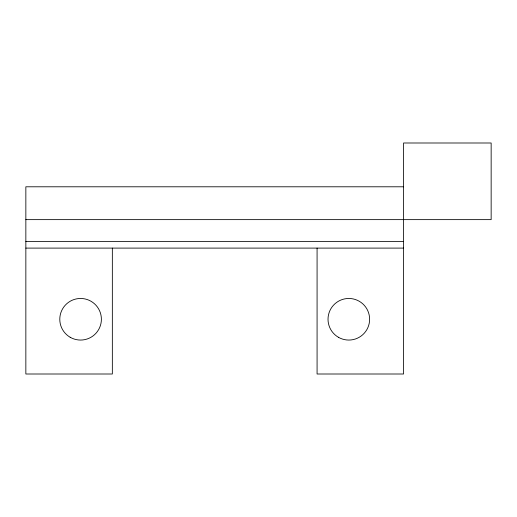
<?xml version="1.0" encoding="UTF-8"?>
<svg xmlns="http://www.w3.org/2000/svg" width="517" height="517" viewBox="0 0 517 517"><rect width="100%" height="100%" fill="white"/><g stroke="black" fill="none" stroke-linecap="round" stroke-linejoin="round"><path stroke-width="0.78" d="M403.564 186.792L25.85 186.792L25.85 374.004L112.344 374.004L112.344 248.102M25.85 219.635L491.15 219.635L491.15 142.996L403.564 142.996L403.564 374.004L317.076 374.004L317.076 248.102M25.85 241.529L403.564 241.529M25.85 248.102L403.564 248.102M70.189 337.278A20.803 20.803 0 0 0 101.39 319.26A20.803 20.803 0 0 0 70.189 301.249A20.803 20.803 0 0 0 70.189 337.278M338.422 337.278A20.803 20.803 0 0 0 369.623 319.26A20.803 20.803 0 0 0 338.422 301.249A20.803 20.803 0 0 0 338.422 337.278"/></g></svg>
